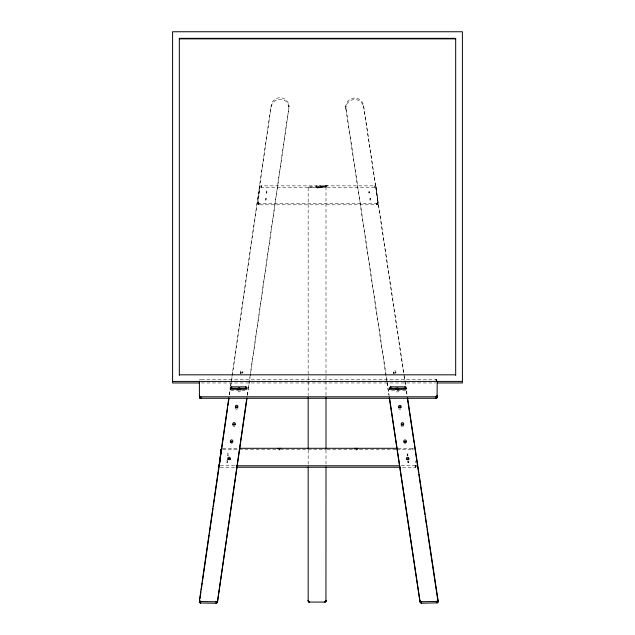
<?xml version="1.0" encoding="UTF-8"?>
<svg xmlns="http://www.w3.org/2000/svg" width="635" height="635" viewBox="0 0 635 635"><rect width="100%" height="100%" fill="white"/><g stroke="black" fill="none" stroke-linecap="round" stroke-linejoin="round"><path stroke-width="0.48" stroke-dasharray="3.17 2.38" d="M368.752 192.913L369.252 192.429L369.633 192.913L368.752 192.913L369.252 190.96L369.633 192.913M368.752 191.333L369.252 191.826L369.633 191.333M407.067 455.358L407.448 454.866L407.948 455.358L407.067 455.358L407.567 453.398L407.948 455.358M407.067 453.771L407.567 454.263L407.948 453.779M416.274 465.987L415.139 467.249L401.296 467.249M259.731 187.301L259.794 186.896A1.508 1.476 0 0 1 260.985 185.864L374.737 185.857L374.864 187.333A1.508 1.476 0 0 1 376.047 188.365L377.968 203.541L376.825 204.803L259.024 204.803L257.881 203.541L259.794 188.365A1.508 1.476 0 0 1 260.985 187.333L374.737 187.325M369.626 198.398L370.499 198.255L370.086 200.287L369.626 198.398L370.086 198.818L370.515 198.366M369.626 199.866L370.054 199.414L370.515 199.834M407.94 462.312C410.424 461.05 406.916 464.756 407.94 460.843M259.731 188.77L259.771 187.015L257.985 204.089M229.275 394.843L229.838 390.914M230.553 386.001L230.981 383.056M231.124 382.079L271.256 105.227A8.922 8.739 0 0 1 281.345 97.798A8.922 8.739 0 0 1 288.917 107.68L250.269 375.722M229.481 394.867L230.053 390.946M230.759 386.04L271.256 105.227M247.229 395.24L248.087 389.35M248.229 388.374L249.936 376.595M250.079 375.61L288.917 107.68M247.428 395.327L250.126 376.706M265.335 198.366L266.208 198.287L265.763 200.287L265.335 198.366L265.763 198.818L266.224 198.398M265.335 199.834L265.795 199.414L266.224 199.866M226.647 460.812L227.528 460.724L227.076 462.732L226.647 460.812L227.076 461.264L227.544 460.843M226.647 462.28L227.108 461.859L227.544 462.312M266.208 191.333C267.494 189 265.644 197.477 267.097 191.333M227.528 453.779C228.806 451.445 226.965 459.923 228.409 453.771M257.921 202.446L259.024 203.335L376.825 203.335L377.968 202.073L376.079 187.015L376.11 188.77M401.296 465.78L415.965 465.376L415.965 466.844M408.622 461.2L408.075 461.145M319.064 187.317L319.008 185.857L327.192 185.857L319.008 187.325L319.064 185.857M319.413 187.325L327.192 185.857L317.929 186.912C318.373 190.952 316.833 185.912 319.064 187.142L327.192 185.857L316.841 187.325L316.436 185.857L316.436 187.325M280.321 449.77L326.128 449.763M435.713 379.317L437.142 380.182M308.166 187.404L326.001 187.404M201.271 382.953L435.705 382.953M222.718 448.294L238.442 448.294M398.018 448.294L413.052 448.294L413.179 449.778A1.508 1.476 0 0 1 413.575 449.897M222.718 449.763L277.757 449.763L277.757 448.294M327.112 449.763L354.751 449.763L354.751 448.294M395.938 449.763L357.315 449.77L357.378 448.294M396.931 449.763L413.052 449.763M220.337 465.78L236.156 465.78M220.337 467.249L236.156 467.249M200.866 379.317L200.462 379.325A1.318 1.286 0 0 0 199.43 380.182M386.874 381.762L345.869 108.061A8.922 8.739 0 0 1 353.385 98.131A8.922 8.739 0 0 1 363.514 105.505L405.773 386.064M406.511 390.969L407.106 394.891M363.514 105.505L403.939 375.333M404.082 376.309L405.559 386.104M406.297 391.001L406.884 394.914M345.869 108.061L389.152 395.391M387.025 382.746L388.938 395.47M415.647 460.939L415.885 462.883M376.11 187.301L376.047 186.896A1.508 1.476 0 0 0 374.864 185.864L374.444 185.857L374.444 187.325M267.097 192.913L266.597 192.429L266.208 192.913M228.409 455.358L228.028 454.866L227.528 455.358M436.674 379.555L436.674 381.024M436.499 379.444L436.499 380.921M436.062 380.786L436.062 379.317L200.517 379.317L200.517 380.786M416.171 465.066L416.171 466.534M415.83 465.503L415.83 466.971M415.679 465.614L415.679 467.082M415.504 465.693L415.504 467.162M415.33 465.749L415.33 467.217M415.139 465.78L415.139 467.249M412.758 449.763L412.758 448.294L413.179 448.31A1.508 1.476 0 0 1 413.575 448.429M408.829 460.812L408.829 462.28M395.899 372.15A1.262 1.238 0 0 1 393.89 372.999A1.262 1.238 0 0 1 394.137 370.872A1.262 1.238 0 0 1 395.899 372.15L395.899 373.618M393.39 371.864L393.39 373.332M377.944 201.89L377.92 203.914M377.857 202.621L377.857 204.089M377.769 202.787L377.658 204.399M377.515 203.065L377.515 204.534M377.365 203.168L377.365 204.637M377.19 203.256L377.19 204.724M377.015 203.311L377.015 204.78M376.825 203.335L376.825 204.803M357.719 448.294L357.719 449.763M345.829 105.775L345.829 107.244M326.001 395.486L326.001 186.769L308.166 186.769L308.166 395.486M326.001 449.977L326.001 464.209M316.786 185.857L316.786 187.325M308.166 449.977L308.166 464.209M288.941 105.402L288.941 106.87M261.398 187.325L261.191 185.849L261.112 187.325M259.024 203.335L259.024 204.803M258.834 203.311L258.834 204.78M258.651 203.256L258.651 204.724M258.485 203.168L258.485 204.637M258.326 203.065L258.326 204.534M258.191 202.93L258.191 204.399M258.08 202.787L258.08 204.256M257.905 201.89L257.889 203.732M242.864 371.737L242.864 373.205M240.355 372.039L240.355 373.507M405.725 390.604A1.262 1.238 0 0 1 405.09 390.771L390.827 390.771A1.262 1.238 0 0 1 390.192 390.604M230.775 390.557A1.262 1.238 0 0 0 231.394 390.763L245.753 390.771A1.262 1.238 0 0 0 246.388 390.604M345.869 109.53A8.922 8.739 0 0 1 353.385 99.6A8.922 8.739 0 0 1 363.514 106.974M405.852 443.635A1.262 1.238 0 0 1 404.312 443.659M403.241 426.339A1.262 1.238 0 0 1 401.471 426.133M398.494 390.588A1.262 1.238 0 0 1 397.264 392.009A1.262 1.238 0 0 1 395.994 390.628M407.853 461.185A1.262 1.238 0 0 1 407.527 461.193M400.868 408.805A1.262 1.238 0 0 1 398.859 408.837M393.486 373.967A1.262 1.238 0 0 1 394.621 372.237A1.262 1.238 0 0 1 395.819 373.928M397.431 390.525A1.262 1.238 0 0 1 397.105 390.533M271.256 106.696A8.922 8.739 0 0 1 281.345 99.266A8.922 8.739 0 0 1 288.917 109.157M232.045 443.746A1.262 1.238 0 0 1 231.076 443.738M234.839 426.275A1.262 1.238 0 0 1 233.299 426.26M240.355 390.517A1.262 1.238 0 0 1 239.085 391.906A1.262 1.238 0 0 1 237.847 390.493M237.585 408.742A1.262 1.238 0 0 1 235.577 408.726M240.435 373.817A1.262 1.238 0 0 1 241.617 372.118A1.262 1.238 0 0 1 242.768 373.84M240.832 372.864A1.262 1.238 0 0 0 242.856 372.062A1.262 1.238 0 0 0 241.133 370.737A1.262 1.238 0 0 0 240.832 372.864"/><path stroke-width="0.95" d="M239.427 448.294L279.241 448.294L279.241 449.755L279.241 448.294L280.726 448.294M354.751 448.294L356.235 448.294L356.235 449.755L356.235 448.294L357.719 448.294M407.551 397.835L438.015 600.099L436.912 601.393L421.307 601.75A1.508 1.476 0 0 1 420.1 600.75L420.021 600.345M199.374 395.343C199.049 397.073 201.914 396.383 200.866 398.272M221.051 449.739L221.115 449.334A1.508 1.476 0 0 1 221.909 448.429M217.495 600.361L217.424 600.766A1.508 1.476 0 0 1 216.217 601.774L215.797 601.774M221.051 451.207L221.083 449.461L219.392 465.225M219.226 465.804L219.392 466.693M219.591 462.883L221.115 450.81A1.508 1.476 0 0 1 221.29 450.437M199.501 601.678L200.612 602.964L216.09 603.25L216.09 601.782L200.612 601.496L199.501 600.21L228.846 397.788M199.93 598.741L200.922 591.876M201.208 589.915L202.2 583.057M202.486 581.096L209.161 535.027M209.447 533.067L213.003 508.564M213.281 506.603L214.281 499.745M214.566 497.784L219.964 460.534M220.25 458.573L221.242 451.715M221.528 449.755L227.632 407.606M227.917 405.646L228.917 398.78M246.801 398.185L217.424 602.234A1.508 1.476 0 0 1 216.217 603.242L216.09 603.25M217.456 602.115L247.007 398.264M389.239 397.431L420.1 602.218A1.508 1.476 0 0 0 421.307 603.218L436.912 602.861L438.015 601.758L427.101 529.098M326.001 600.305C325.811 601.115 324.763 603.083 324.517 601.44M325.477 601.829L326.001 600.591M199.374 397.153L200.517 398.272L436.062 398.272L437.07 397.589L437.197 395.343M437.142 395.938L435.713 396.804L435.713 398.272M437.07 397.589L437.197 381.746M277.757 448.294L278.162 448.302M421.727 601.75L421.434 603.226M230.227 389.438A1.262 1.238 0 0 1 231.243 388.31L245.753 388.287A1.262 1.238 0 0 1 246.848 388.906M231.664 388.31L231.664 386.842L231.243 386.842A1.262 1.238 0 0 0 231.394 389.295L245.753 389.295A1.262 1.238 0 0 0 247.015 388.056A1.262 1.238 0 0 0 245.753 386.818L231.243 386.842L231.243 388.31M179.324 38.862L455.676 38.862M179.324 374.817L455.676 374.817M172.593 381.413L462.407 381.413M199.295 382.953L172.593 382.953L172.593 31.75L462.407 31.75L462.407 382.953L437.682 382.953M390.827 386.818L405.09 386.818A1.262 1.238 0 0 1 406.36 388.056A1.262 1.238 0 0 1 405.09 389.295L390.827 389.295A1.262 1.238 0 0 1 389.565 388.056A1.262 1.238 0 0 1 390.827 386.818L390.827 388.287A1.262 1.238 0 0 0 389.565 389.525M390.827 388.287L405.09 388.287A1.262 1.238 0 0 1 406.186 388.906M280.376 448.294L355.1 448.294M357.378 448.294L397.042 448.294M236.156 465.78L399.32 465.78M236.156 467.249L400.304 467.249M308.166 600.305C307.618 601.281 309.729 603.004 309.65 601.44M308.539 601.702L308.539 601.067L308.864 601.94M308.3 600.742L308.3 601.377M407.329 397.859L414.115 442.905M414.409 444.865L418.544 472.289M418.838 474.25L420.457 485.021M420.751 486.981L422.966 501.674M423.259 503.626L424.886 514.406M425.18 516.366L426.807 527.137M389.445 397.351L420.068 602.099M455.676 375.333L455.676 38.346L179.324 38.346L179.324 375.333M438.015 600.099L437.983 601.94M437.928 600.646L437.84 602.282M437.729 600.964L437.729 602.432M437.594 601.099L437.594 602.567M437.444 601.21L437.444 602.678M437.277 601.297L437.277 602.766M437.094 601.353L437.094 602.821M436.959 396.288L436.959 397.756M436.824 396.438L436.824 397.907M436.912 601.393L436.912 602.861M436.674 396.565L436.674 398.034M436.499 396.669L436.499 398.137M436.316 396.748L436.316 398.216M436.062 398.272L436.062 396.804L200.517 396.804L200.517 398.272M405.09 386.818L405.09 388.287M326.001 397.462L326.001 448.993M326.001 466.828L325.945 601.186M325.866 600.742L325.866 601.377M325.763 600.916L325.763 601.551M325.628 601.067L325.628 601.702M325.12 601.385L325.12 602.02M324.866 601.44L324.866 602.075L309.301 602.075L309.301 601.44M309.047 601.385L309.047 602.02M308.689 601.194L308.689 601.829M308.404 600.916L308.404 601.551M308.166 397.462L308.166 448.993M308.166 466.828L308.166 600.94M245.753 386.818L245.753 388.287M219.305 465.066L219.305 466.534M219.226 464.336L219.242 466.352M200.612 601.496L200.612 602.964M200.43 601.464L200.43 602.933M200.263 396.748L200.263 398.216M200.247 601.401L200.247 602.869M200.073 396.669L200.073 398.137M200.081 601.313L200.081 602.782M199.906 396.565L199.906 398.034M199.93 601.202L199.93 602.671M199.747 396.438L199.747 397.907M199.795 601.075L199.795 602.544M199.62 396.288L199.62 397.756M199.596 600.758L199.684 602.393M199.509 396.121L199.509 397.589M199.501 600.21L199.533 602.051M199.374 381.746L199.43 397.407M406.495 459.502A1.262 1.238 0 0 1 408.829 459.47M403.892 442.206A1.262 1.238 0 0 1 406.225 442.174M401.201 425.228A1.262 1.238 0 0 1 403.709 425.188M398.597 407.924A1.262 1.238 0 0 1 401.01 407.575M397.065 389.549A1.262 1.238 0 0 1 397.391 389.541M395.994 389.485A1.262 1.238 0 0 1 397.224 388.064A1.262 1.238 0 0 1 398.502 389.445M227.901 459.422A1.262 1.238 0 0 1 230.235 459.446M230.322 442.428A1.262 1.238 0 0 1 232.743 442.135M232.831 425.117A1.262 1.238 0 0 1 235.252 424.823M235.331 408.13A1.262 1.238 0 0 1 236.434 406.749A1.262 1.238 0 0 1 237.839 407.829M238.625 389.517A1.262 1.238 0 0 1 239.593 389.525M237.927 389.66A1.262 1.238 0 0 1 239.109 387.961A1.262 1.238 0 0 1 240.26 389.684M404.312 442.19A1.262 1.238 0 0 0 406.321 441.341A1.262 1.238 0 0 0 404.566 440.055A1.262 1.238 0 0 0 404.312 442.19M401.709 424.894A1.262 1.238 0 0 0 403.717 424.037A1.262 1.238 0 0 0 401.955 422.759A1.262 1.238 0 0 0 401.709 424.894M406.916 459.486A1.262 1.238 0 0 0 408.924 458.637A1.262 1.238 0 0 0 407.17 457.359A1.262 1.238 0 0 0 406.916 459.486M399.097 407.599A1.262 1.238 0 0 0 401.106 406.741A1.262 1.238 0 0 0 399.351 405.463A1.262 1.238 0 0 0 399.097 407.599M230.791 442.103A1.262 1.238 0 0 0 232.823 441.301A1.262 1.238 0 0 0 231.1 439.984A1.262 1.238 0 0 0 230.791 442.103M233.299 424.791A1.262 1.238 0 0 0 235.331 423.997A1.262 1.238 0 0 0 233.609 422.672A1.262 1.238 0 0 0 233.299 424.791M228.282 459.415A1.262 1.238 0 0 0 230.315 458.613A1.262 1.238 0 0 0 228.592 457.295A1.262 1.238 0 0 0 228.282 459.415M235.807 407.487A1.262 1.238 0 0 0 237.839 406.686A1.262 1.238 0 0 0 236.117 405.36A1.262 1.238 0 0 0 235.807 407.487"/></g></svg>
